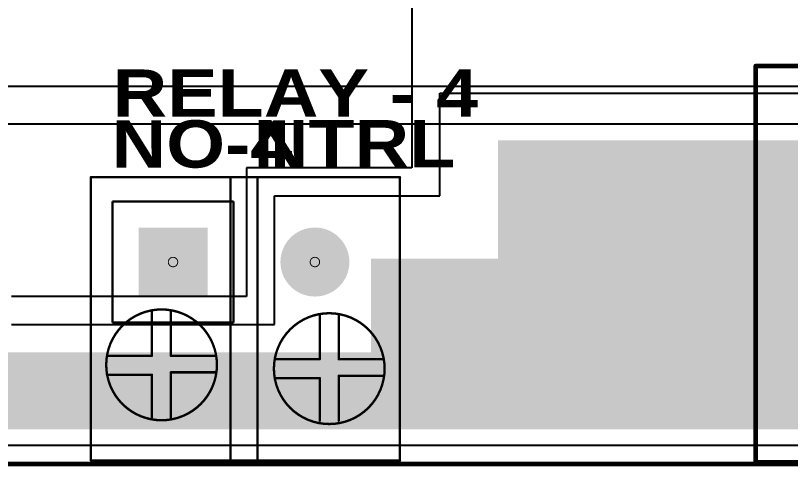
# Model space of a CAD drawing. Header units: inches. Extents: x 0 to 212, y 0 to 208.
# Drawn here: x 4.669 to 6.308, y -0.159 to 0.794 of the extents above; entities that cross this region are included whole.
import ezdxf

# ---------------------------------------------------------------- set-up
doc = ezdxf.new("R2010")
doc.units = ezdxf.units.IN
doc.header["$MEASUREMENT"] = 0
for name, color, linetype in [('Board Outline', 216, 'Continuous'), ('Bottom Layer', 5, 'Continuous'), ('Bottom Solder', 6, 'Continuous'), ('Drill Drawing', 1, 'Continuous'), ('Multi-Layer', 9, 'Continuous'), ('Pad Holes', 156, 'Continuous'), ('Top Layer', 1, 'Continuous'), ('Top Overlay', 2, 'Continuous'), ('Top Solder', 216, 'Continuous')]:
    doc.layers.add(name, color=color, linetype=linetype)
doc.styles.add('Arial Black_Bold', font='', dxfattribs={"height": 0.2})
doc.styles.get('Arial Black_Bold').set_extended_font_data('Arial Black', bold=True)

# ---------------------------------------------------------------- blocks, each defined once
blk = doc.blocks.new('DBT50G_7_62_2P_BK_P_2')
at = {"layer": 'Bottom Layer'}
blk.add_hatch(color=5, dxfattribs=at).paths.add_polyline_path([(-0.2189, 0.0689), (-0.0811, 0.0689), (-0.0811, -0.0689), (-0.2189, -0.0689)])
h = blk.add_hatch(color=5, dxfattribs=at)
edge = h.paths.add_edge_path()
edge.add_arc((0.15, 0), 0.0689, 0, 360)
at = {"layer": 'Bottom Solder'}
blk.add_hatch(color=6, dxfattribs=at).paths.add_polyline_path([(-0.2229, 0.0729), (-0.0771, 0.0729), (-0.0771, -0.0729), (-0.2229, -0.0729)])
h = blk.add_hatch(color=6, dxfattribs=at)
edge = h.paths.add_edge_path()
edge.add_arc((0.15, 0), 0.0729, 0, 360)
at = {"layer": 'Multi-Layer'}
blk.add_hatch(color=9, dxfattribs=at).paths.add_polyline_path([(-0.2189, 0.0689), (-0.0811, 0.0689), (-0.0811, -0.0689), (-0.2189, -0.0689)])
h = blk.add_hatch(color=9, dxfattribs=at)
edge = h.paths.add_edge_path()
edge.add_arc((0.15, 0), 0.0689, 0, 360)
at = {"layer": 'Pad Holes'}
h = blk.add_hatch(color=7, dxfattribs=at)
edge = h.paths.add_edge_path()
edge.add_arc((-0.15, 0), 0.0335, 0, 360)
h = blk.add_hatch(color=7, dxfattribs=at)
edge = h.paths.add_edge_path()
edge.add_arc((0.15, 0), 0.0335, 0, 360)
at = {"layer": 'Top Layer'}
blk.add_hatch(color=1, dxfattribs=at).paths.add_polyline_path([(-0.2189, 0.0689), (-0.0811, 0.0689), (-0.0811, -0.0689), (-0.2189, -0.0689)])
h = blk.add_hatch(color=1, dxfattribs=at)
edge = h.paths.add_edge_path()
edge.add_arc((0.15, 0), 0.0689, 0, 360)
at = {"layer": 'Top Solder'}
blk.add_hatch(color=216, dxfattribs=at).paths.add_polyline_path([(-0.2229, 0.0729), (-0.0771, 0.0729), (-0.0771, -0.0729), (-0.2229, -0.0729)])
h = blk.add_hatch(color=216, dxfattribs=at)
edge = h.paths.add_edge_path()
edge.add_arc((0.15, 0), 0.0729, 0, 360)
at = {"layer": 'Top Overlay'}
for points in [[(-0.3236, 0.1791, 0.005, 0.005, 0), (0.3299, 0.1791, 0.005, 0.005, 0)], [(-0.3236, -0.4193, 0.005, 0.005, 0), (-0.3236, 0.1791, 0.005, 0.005, 0)], [(-0.0284, 0.1791, 0.005, 0.005, 0), (0.0287, 0.1791, 0.005, 0.005, 0)], [(-0.0284, -0.4193, 0.005, 0.005, 0), (-0.0284, 0.1791, 0.005, 0.005, 0)], [(0.0287, -0.4193, 0.005, 0.005, 0), (0.0287, 0.1791, 0.005, 0.005, 0)], [(0.3299, -0.4193, 0.005, 0.005, 0), (0.3299, 0.1791, 0.005, 0.005, 0)], [(-0.1946, -0.198, 0.005, 0.005, 0), (-0.1946, -0.103, 0.005, 0.005, 0)], [(-0.1546, -0.198, 0.005, 0.005, 0), (-0.1546, -0.103, 0.005, 0.005, 0)], [(0.1604, -0.2052, 0.005, 0.005, 0), (0.1604, -0.1102, 0.005, 0.005, 0)], [(0.2004, -0.2052, 0.005, 0.005, 0), (0.2004, -0.1102, 0.005, 0.005, 0)], [(-0.2896, -0.198, 0.005, 0.005, 0), (-0.1946, -0.198, 0.005, 0.005, 0)], [(-0.1546, -0.198, 0.005, 0.005, 0), (-0.0596, -0.198, 0.005, 0.005, 0)], [(0.0654, -0.2052, 0.005, 0.005, 0), (0.1604, -0.2052, 0.005, 0.005, 0)], [(0.2004, -0.2052, 0.005, 0.005, 0), (0.2954, -0.2052, 0.005, 0.005, 0)], [(-0.2896, -0.238, 0.005, 0.005, 0), (-0.1946, -0.238, 0.005, 0.005, 0)], [(-0.1946, -0.328, 0.005, 0.005, 0), (-0.1946, -0.238, 0.005, 0.005, 0)], [(-0.1546, -0.233, 0.005, 0.005, 0), (-0.0596, -0.233, 0.005, 0.005, 0)], [(-0.1546, -0.328, 0.005, 0.005, 0), (-0.1546, -0.233, 0.005, 0.005, 0)], [(0.0654, -0.2452, 0.005, 0.005, 0), (0.1604, -0.2452, 0.005, 0.005, 0)], [(0.1604, -0.3352, 0.005, 0.005, 0), (0.1604, -0.2452, 0.005, 0.005, 0)], [(0.2004, -0.2402, 0.005, 0.005, 0), (0.2954, -0.2402, 0.005, 0.005, 0)], [(0.2004, -0.3352, 0.005, 0.005, 0), (0.2004, -0.2402, 0.005, 0.005, 0)], [(-0.3236, -0.4193, 0.005, 0.005, 0), (0.3299, -0.4193, 0.005, 0.005, 0)], [(-0.0284, -0.4193, 0.005, 0.005, 0), (0.0287, -0.4193, 0.005, 0.005, 0)]]:
    blk.add_lwpolyline(points, format="xyseb", dxfattribs=at)
for points in [[(-0.3249, 0.1791, 0.0025, 0.0025, 1), (-0.3224, 0.1791, 0.0025, 0.0025, 1)], [(-0.3249, 0.1791, 0.0025, 0.0025, 1), (-0.3224, 0.1791, 0.0025, 0.0025, 1)], [(-0.0296, 0.1791, 0.0025, 0.0025, 1), (-0.0271, 0.1791, 0.0025, 0.0025, 1)], [(-0.0296, 0.1791, 0.0025, 0.0025, 1), (-0.0271, 0.1791, 0.0025, 0.0025, 1)], [(0.0275, 0.1791, 0.0025, 0.0025, 1), (0.03, 0.1791, 0.0025, 0.0025, 1)], [(0.0275, 0.1791, 0.0025, 0.0025, 1), (0.03, 0.1791, 0.0025, 0.0025, 1)], [(0.3287, 0.1791, 0.0025, 0.0025, 1), (0.3312, 0.1791, 0.0025, 0.0025, 1)], [(0.3287, 0.1791, 0.0025, 0.0025, 1), (0.3312, 0.1791, 0.0025, 0.0025, 1)], [(-0.0572, -0.2172, 0.005, 0.005, 1), (-0.2913, -0.2172, 0.005, 0.005, 1)], [(-0.1959, -0.103, 0.0025, 0.0025, 1), (-0.1934, -0.103, 0.0025, 0.0025, 1)], [(-0.1559, -0.103, 0.0025, 0.0025, 1), (-0.1534, -0.103, 0.0025, 0.0025, 1)], [(0.2974, -0.2252, 0.005, 0.005, 1), (0.0633, -0.2252, 0.005, 0.005, 1)], [(0.1591, -0.1102, 0.0025, 0.0025, 1), (0.1616, -0.1102, 0.0025, 0.0025, 1)], [(0.1991, -0.1102, 0.0025, 0.0025, 1), (0.2016, -0.1102, 0.0025, 0.0025, 1)], [(-0.2909, -0.198, 0.0025, 0.0025, 1), (-0.2884, -0.198, 0.0025, 0.0025, 1)], [(-0.1959, -0.198, 0.0025, 0.0025, 1), (-0.1934, -0.198, 0.0025, 0.0025, 1)], [(-0.1959, -0.198, 0.0025, 0.0025, 1), (-0.1934, -0.198, 0.0025, 0.0025, 1)], [(-0.1559, -0.198, 0.0025, 0.0025, 1), (-0.1534, -0.198, 0.0025, 0.0025, 1)], [(-0.1559, -0.198, 0.0025, 0.0025, 1), (-0.1534, -0.198, 0.0025, 0.0025, 1)], [(-0.0609, -0.198, 0.0025, 0.0025, 1), (-0.0584, -0.198, 0.0025, 0.0025, 1)], [(0.0641, -0.2052, 0.0025, 0.0025, 1), (0.0666, -0.2052, 0.0025, 0.0025, 1)], [(0.1591, -0.2052, 0.0025, 0.0025, 1), (0.1616, -0.2052, 0.0025, 0.0025, 1)], [(0.1591, -0.2052, 0.0025, 0.0025, 1), (0.1616, -0.2052, 0.0025, 0.0025, 1)], [(0.1991, -0.2052, 0.0025, 0.0025, 1), (0.2016, -0.2052, 0.0025, 0.0025, 1)], [(0.1991, -0.2052, 0.0025, 0.0025, 1), (0.2016, -0.2052, 0.0025, 0.0025, 1)], [(0.2941, -0.2052, 0.0025, 0.0025, 1), (0.2966, -0.2052, 0.0025, 0.0025, 1)], [(-0.2926, -0.2172, 0.0025, 0.0025, 1), (-0.2901, -0.2172, 0.0025, 0.0025, 1)], [(-0.0585, -0.2172, 0.0025, 0.0025, 1), (-0.056, -0.2172, 0.0025, 0.0025, 1)], [(0.0621, -0.2252, 0.0025, 0.0025, 1), (0.0645, -0.2252, 0.0025, 0.0025, 1)], [(0.2962, -0.2252, 0.0025, 0.0025, 1), (0.2987, -0.2252, 0.0025, 0.0025, 1)], [(-0.2909, -0.238, 0.0025, 0.0025, 1), (-0.2884, -0.238, 0.0025, 0.0025, 1)], [(-0.1959, -0.238, 0.0025, 0.0025, 1), (-0.1934, -0.238, 0.0025, 0.0025, 1)], [(-0.1959, -0.238, 0.0025, 0.0025, 1), (-0.1934, -0.238, 0.0025, 0.0025, 1)], [(-0.1559, -0.233, 0.0025, 0.0025, 1), (-0.1534, -0.233, 0.0025, 0.0025, 1)], [(-0.1559, -0.233, 0.0025, 0.0025, 1), (-0.1534, -0.233, 0.0025, 0.0025, 1)], [(-0.0609, -0.233, 0.0025, 0.0025, 1), (-0.0584, -0.233, 0.0025, 0.0025, 1)], [(0.0641, -0.2452, 0.0025, 0.0025, 1), (0.0666, -0.2452, 0.0025, 0.0025, 1)], [(0.1591, -0.2452, 0.0025, 0.0025, 1), (0.1616, -0.2452, 0.0025, 0.0025, 1)], [(0.1591, -0.2452, 0.0025, 0.0025, 1), (0.1616, -0.2452, 0.0025, 0.0025, 1)], [(0.1991, -0.2402, 0.0025, 0.0025, 1), (0.2016, -0.2402, 0.0025, 0.0025, 1)], [(0.1991, -0.2402, 0.0025, 0.0025, 1), (0.2016, -0.2402, 0.0025, 0.0025, 1)], [(0.2941, -0.2402, 0.0025, 0.0025, 1), (0.2966, -0.2402, 0.0025, 0.0025, 1)], [(-0.1959, -0.328, 0.0025, 0.0025, 1), (-0.1934, -0.328, 0.0025, 0.0025, 1)], [(-0.1559, -0.328, 0.0025, 0.0025, 1), (-0.1534, -0.328, 0.0025, 0.0025, 1)], [(0.1591, -0.3352, 0.0025, 0.0025, 1), (0.1616, -0.3352, 0.0025, 0.0025, 1)], [(0.1991, -0.3352, 0.0025, 0.0025, 1), (0.2016, -0.3352, 0.0025, 0.0025, 1)], [(-0.3249, -0.4193, 0.0025, 0.0025, 1), (-0.3224, -0.4193, 0.0025, 0.0025, 1)], [(-0.3249, -0.4193, 0.0025, 0.0025, 1), (-0.3224, -0.4193, 0.0025, 0.0025, 1)], [(-0.0296, -0.4193, 0.0025, 0.0025, 1), (-0.0271, -0.4193, 0.0025, 0.0025, 1)], [(-0.0296, -0.4193, 0.0025, 0.0025, 1), (-0.0271, -0.4193, 0.0025, 0.0025, 1)], [(0.0275, -0.4193, 0.0025, 0.0025, 1), (0.03, -0.4193, 0.0025, 0.0025, 1)], [(0.0275, -0.4193, 0.0025, 0.0025, 1), (0.03, -0.4193, 0.0025, 0.0025, 1)], [(0.3287, -0.4193, 0.0025, 0.0025, 1), (0.3312, -0.4193, 0.0025, 0.0025, 1)], [(0.3287, -0.4193, 0.0025, 0.0025, 1), (0.3312, -0.4193, 0.0025, 0.0025, 1)]]:
    blk.add_lwpolyline(points, format="xyseb", close=True, dxfattribs=at)
blk = doc.blocks.new('KF88SA_16_0_2P_6')
at = {"layer": 'Bottom Layer'}
for points in [[(-0.4724, 0.2559), (-0.1575, 0.2559), (-0.1575, 0.0984), (-0.4724, 0.0984)], [(-0.4724, -0.0984), (-0.1575, -0.0984), (-0.1575, -0.2559), (-0.4724, -0.2559)]]:
    blk.add_hatch(color=5, dxfattribs=at).paths.add_polyline_path(points)
h = blk.add_hatch(color=5, dxfattribs=at)
edge = h.paths.add_edge_path()
edge.add_arc((0.2362, 0.1772), 0.0787, 90, 270)
edge.add_line((0.2362, 0.0984), (0.3937, 0.0984))
edge.add_arc((0.3937, 0.1772), 0.0787, 270, 450)
edge.add_line((0.3937, 0.2559), (0.2362, 0.2559))
h = blk.add_hatch(color=5, dxfattribs=at)
edge = h.paths.add_edge_path()
edge.add_arc((0.2362, -0.1772), 0.0787, 90, 270)
edge.add_line((0.2362, -0.2559), (0.3937, -0.2559))
edge.add_arc((0.3937, -0.1772), 0.0787, 270, 450)
edge.add_line((0.3937, -0.0984), (0.2362, -0.0984))
at = {"layer": 'Bottom Solder'}
for points in [[(-0.4764, 0.2599), (-0.1535, 0.2599), (-0.1535, 0.0944), (-0.4764, 0.0944)], [(-0.4764, -0.0944), (-0.1535, -0.0944), (-0.1535, -0.2599), (-0.4764, -0.2599)]]:
    blk.add_hatch(color=6, dxfattribs=at).paths.add_polyline_path(points)
h = blk.add_hatch(color=6, dxfattribs=at)
edge = h.paths.add_edge_path()
edge.add_arc((0.2362, 0.1772), 0.0827, 90, 270)
edge.add_line((0.2362, 0.0944), (0.3937, 0.0944))
edge.add_arc((0.3937, 0.1772), 0.0827, 270, 450)
edge.add_line((0.3937, 0.2599), (0.2362, 0.2599))
h = blk.add_hatch(color=6, dxfattribs=at)
edge = h.paths.add_edge_path()
edge.add_arc((0.2362, -0.1772), 0.0827, 90, 270)
edge.add_line((0.2362, -0.2599), (0.3937, -0.2599))
edge.add_arc((0.3937, -0.1772), 0.0827, 270, 450)
edge.add_line((0.3937, -0.0944), (0.2362, -0.0944))
at = {"layer": 'Multi-Layer'}
for points in [[(-0.4724, 0.2559), (-0.1575, 0.2559), (-0.1575, 0.0984), (-0.4724, 0.0984)], [(-0.4724, -0.0984), (-0.1575, -0.0984), (-0.1575, -0.2559), (-0.4724, -0.2559)]]:
    blk.add_hatch(color=9, dxfattribs=at).paths.add_polyline_path(points)
h = blk.add_hatch(color=9, dxfattribs=at)
edge = h.paths.add_edge_path()
edge.add_arc((0.2362, 0.1772), 0.0787, 90, 270)
edge.add_line((0.2362, 0.0984), (0.3937, 0.0984))
edge.add_arc((0.3937, 0.1772), 0.0787, 270, 450)
edge.add_line((0.3937, 0.2559), (0.2362, 0.2559))
h = blk.add_hatch(color=9, dxfattribs=at)
edge = h.paths.add_edge_path()
edge.add_arc((0.2362, -0.1772), 0.0787, 90, 270)
edge.add_line((0.2362, -0.2559), (0.3937, -0.2559))
edge.add_arc((0.3937, -0.1772), 0.0787, 270, 450)
edge.add_line((0.3937, -0.0984), (0.2362, -0.0984))
at = {"layer": 'Pad Holes'}
h = blk.add_hatch(color=7, dxfattribs=at)
edge = h.paths.add_edge_path()
edge.add_arc((-0.3878, 0.1772), 0.0354, 90, 270)
edge.add_line((-0.3878, 0.1417), (-0.2421, 0.1417))
edge.add_arc((-0.2421, 0.1772), 0.0354, 270, 450)
edge.add_line((-0.2421, 0.2126), (-0.3878, 0.2126))
h = blk.add_hatch(color=7, dxfattribs=at)
edge = h.paths.add_edge_path()
edge.add_arc((0.2421, 0.1772), 0.0354, 90, 270)
edge.add_line((0.2421, 0.1417), (0.3878, 0.1417))
edge.add_arc((0.3878, 0.1772), 0.0354, 270, 450)
edge.add_line((0.3878, 0.2126), (0.2421, 0.2126))
h = blk.add_hatch(color=7, dxfattribs=at)
edge = h.paths.add_edge_path()
edge.add_arc((-0.3878, -0.1772), 0.0354, 90, 270)
edge.add_line((-0.3878, -0.2126), (-0.2421, -0.2126))
edge.add_arc((-0.2421, -0.1772), 0.0354, 270, 450)
edge.add_line((-0.2421, -0.1417), (-0.3878, -0.1417))
h = blk.add_hatch(color=7, dxfattribs=at)
edge = h.paths.add_edge_path()
edge.add_arc((0.2421, -0.1772), 0.0354, 90, 270)
edge.add_line((0.2421, -0.2126), (0.3878, -0.2126))
edge.add_arc((0.3878, -0.1772), 0.0354, 270, 450)
edge.add_line((0.3878, -0.1417), (0.2421, -0.1417))
at = {"layer": 'Top Layer'}
for points in [[(-0.4724, 0.2559), (-0.1575, 0.2559), (-0.1575, 0.0984), (-0.4724, 0.0984)], [(-0.4724, -0.0984), (-0.1575, -0.0984), (-0.1575, -0.2559), (-0.4724, -0.2559)]]:
    blk.add_hatch(color=1, dxfattribs=at).paths.add_polyline_path(points)
h = blk.add_hatch(color=1, dxfattribs=at)
edge = h.paths.add_edge_path()
edge.add_arc((0.2362, 0.1772), 0.0787, 90, 270)
edge.add_line((0.2362, 0.0984), (0.3937, 0.0984))
edge.add_arc((0.3937, 0.1772), 0.0787, 270, 450)
edge.add_line((0.3937, 0.2559), (0.2362, 0.2559))
h = blk.add_hatch(color=1, dxfattribs=at)
edge = h.paths.add_edge_path()
edge.add_arc((0.2362, -0.1772), 0.0787, 90, 270)
edge.add_line((0.2362, -0.2559), (0.3937, -0.2559))
edge.add_arc((0.3937, -0.1772), 0.0787, 270, 450)
edge.add_line((0.3937, -0.0984), (0.2362, -0.0984))
at = {"layer": 'Top Solder'}
for points in [[(-0.4764, 0.2599), (-0.1535, 0.2599), (-0.1535, 0.0944), (-0.4764, 0.0944)], [(-0.4764, -0.0944), (-0.1535, -0.0944), (-0.1535, -0.2599), (-0.4764, -0.2599)]]:
    blk.add_hatch(color=216, dxfattribs=at).paths.add_polyline_path(points)
h = blk.add_hatch(color=216, dxfattribs=at)
edge = h.paths.add_edge_path()
edge.add_arc((0.2362, 0.1772), 0.0827, 90, 270)
edge.add_line((0.2362, 0.0944), (0.3937, 0.0944))
edge.add_arc((0.3937, 0.1772), 0.0827, 270, 450)
edge.add_line((0.3937, 0.2599), (0.2362, 0.2599))
h = blk.add_hatch(color=216, dxfattribs=at)
edge = h.paths.add_edge_path()
edge.add_arc((0.2362, -0.1772), 0.0827, 90, 270)
edge.add_line((0.2362, -0.2599), (0.3937, -0.2599))
edge.add_arc((0.3937, -0.1772), 0.0827, 270, 450)
edge.add_line((0.3937, -0.0944), (0.2362, -0.0944))
at = {"layer": 'Top Overlay'}
for points in [[(0.7021, 0.4184, 0.01, 0.01, 0), (-0.7019, 0.4184, 0.01, 0.01, 0)], [(-0.7019, 0.4184, 0.01, 0.01, 0), (-0.7019, -0.4184, 0.01, 0.01, 0)], [(0.7021, 0.4184, 0.01, 0.01, 0), (0.7021, -0.4184, 0.01, 0.01, 0)], [(0.7021, -0.4184, 0.01, 0.01, 0), (-0.7019, -0.4184, 0.01, 0.01, 0)]]:
    blk.add_lwpolyline(points, format="xyseb", dxfattribs=at)
for points in [[(-0.7044, 0.4184, 0.005, 0.005, 1), (-0.6994, 0.4184, 0.005, 0.005, 1)], [(-0.7044, 0.4184, 0.005, 0.005, 1), (-0.6994, 0.4184, 0.005, 0.005, 1)], [(0.6996, 0.4184, 0.005, 0.005, 1), (0.7046, 0.4184, 0.005, 0.005, 1)], [(0.6996, 0.4184, 0.005, 0.005, 1), (0.7046, 0.4184, 0.005, 0.005, 1)], [(-0.7044, -0.4184, 0.005, 0.005, 1), (-0.6994, -0.4184, 0.005, 0.005, 1)], [(-0.7044, -0.4184, 0.005, 0.005, 1), (-0.6994, -0.4184, 0.005, 0.005, 1)], [(0.6996, -0.4184, 0.005, 0.005, 1), (0.7046, -0.4184, 0.005, 0.005, 1)], [(0.6996, -0.4184, 0.005, 0.005, 1), (0.7046, -0.4184, 0.005, 0.005, 1)]]:
    blk.add_lwpolyline(points, format="xyseb", close=True, dxfattribs=at)

msp = doc.modelspace()

# ---------------------------------------------------------------- hatches: boundary and pattern name
at = {"layer": 'Bottom Solder'}
for points in [[(5.69, -0.08), (6.84, -0.08), (6.84, 0.53), (5.69, 0.53)], [(5.4208, -0.048), (5.9528, -0.048), (5.9528, 0.28), (5.4208, 0.28)], [(0.8464, -0.08), (6.84, -0.08), (6.84, 0.0824), (0.8464, 0.0824)]]:
    msp.add_hatch(color=6, dxfattribs=at).paths.add_polyline_path(points)

# ---------------------------------------------------------------- linework, layer by layer
at = {"layer": 'Board Outline'}
msp.add_lwpolyline([(-0.1578, -0.1538, 0.01, 0.01, 0), (8.1099, -0.1538, 0.01, 0.01, 0)], format="xyseb", dxfattribs=at)
at = {"layer": 'Bottom Layer'}
for p, q in [((5.5074, 1.811), (5.5074, 0.4724)), ((5.567, 0.413), (5.567, 0.6299)), ((5.567, 0.6299), (6.9685, 0.6299)), ((5.5074, 0.4724), (5.158, 0.4724)), ((5.158, 0.4724), (5.158, 0.2005)), ((5.2173, 0.2005), (5.2173, 0.413)), ((5.2173, 0.413), (5.567, 0.413)), ((5.158, 0.2005), (4.661, 0.2005)), ((5.217, 0.1971), (5.2173, 0.2005)), ((5.217, 0.1412), (5.217, 0.1971)), ((4.661, 0.1412), (5.158, 0.1412)), ((5.158, 0.1412), (5.158, 0.1412)), ((5.158, 0.1412), (5.217, 0.1412)), ((6.9685, -0.1145), (0.615, -0.1145))]:
    msp.add_line(p, q, dxfattribs=at)
at = {"layer": 'Drill Drawing'}
for points in [[(5.0125, 0.2731, 0.002, 0.002, 1), (4.9925, 0.2731, 0.002, 0.002, 1)], [(5.3125, 0.2731, 0.002, 0.002, 1), (5.2925, 0.2731, 0.002, 0.002, 1)], [(4.992, 0.2731, 0.001, 0.001, 1), (4.993, 0.2731, 0.001, 0.001, 1)], [(5.012, 0.2731, 0.001, 0.001, 1), (5.013, 0.2731, 0.001, 0.001, 1)], [(5.292, 0.2731, 0.001, 0.001, 1), (5.293, 0.2731, 0.001, 0.001, 1)], [(5.312, 0.2731, 0.001, 0.001, 1), (5.313, 0.2731, 0.001, 0.001, 1)]]:
    msp.add_lwpolyline(points, format="xyseb", close=True, dxfattribs=at)
at = {"layer": 'Top Layer'}
for p, q in [((6.9787, 0.6437), (-0.1276, 0.6437)), ((0.5887, 0.565), (6.9, 0.565)), ((4.8746, 0.1451), (4.8746, 0.401)), ((4.8746, 0.401), (5.1305, 0.401)), ((5.1305, 0.401), (4.8746, 0.401)), ((4.8746, 0.401), (4.8746, 0.1451)), ((5.1305, 0.401), (5.1305, 0.1451)), ((5.1305, 0.1451), (5.1305, 0.401)), ((5.1305, 0.1451), (4.8746, 0.1451)), ((4.8746, 0.1451), (5.1305, 0.1451)), ((6.9, -0.1145), (0.5887, -0.1145))]:
    msp.add_line(p, q, dxfattribs=at)

# ---------------------------------------------------------------- block references
at = {"rotation": 180}
msp.add_blockref('KF88SA_16_0_2P_6', (6.9369, 0.2686), dxfattribs=at)
msp.add_blockref('DBT50G_7_62_2P_BK_P_2', (5.1525, 0.2731))

# ---------------------------------------------------------------- texts
at = {"layer": 'Top Overlay', "style": 'Arial Black_Bold'}
for s, p in [('RELAY - 4', (4.8747, 0.5799)), ('NO-4', (4.8727, 0.4726)), ('NTRL', (5.1732, 0.473))]:
    msp.add_text(s, height=0.1, rotation=360, dxfattribs=at).set_placement(p)

doc.saveas('drawing.dxf')
